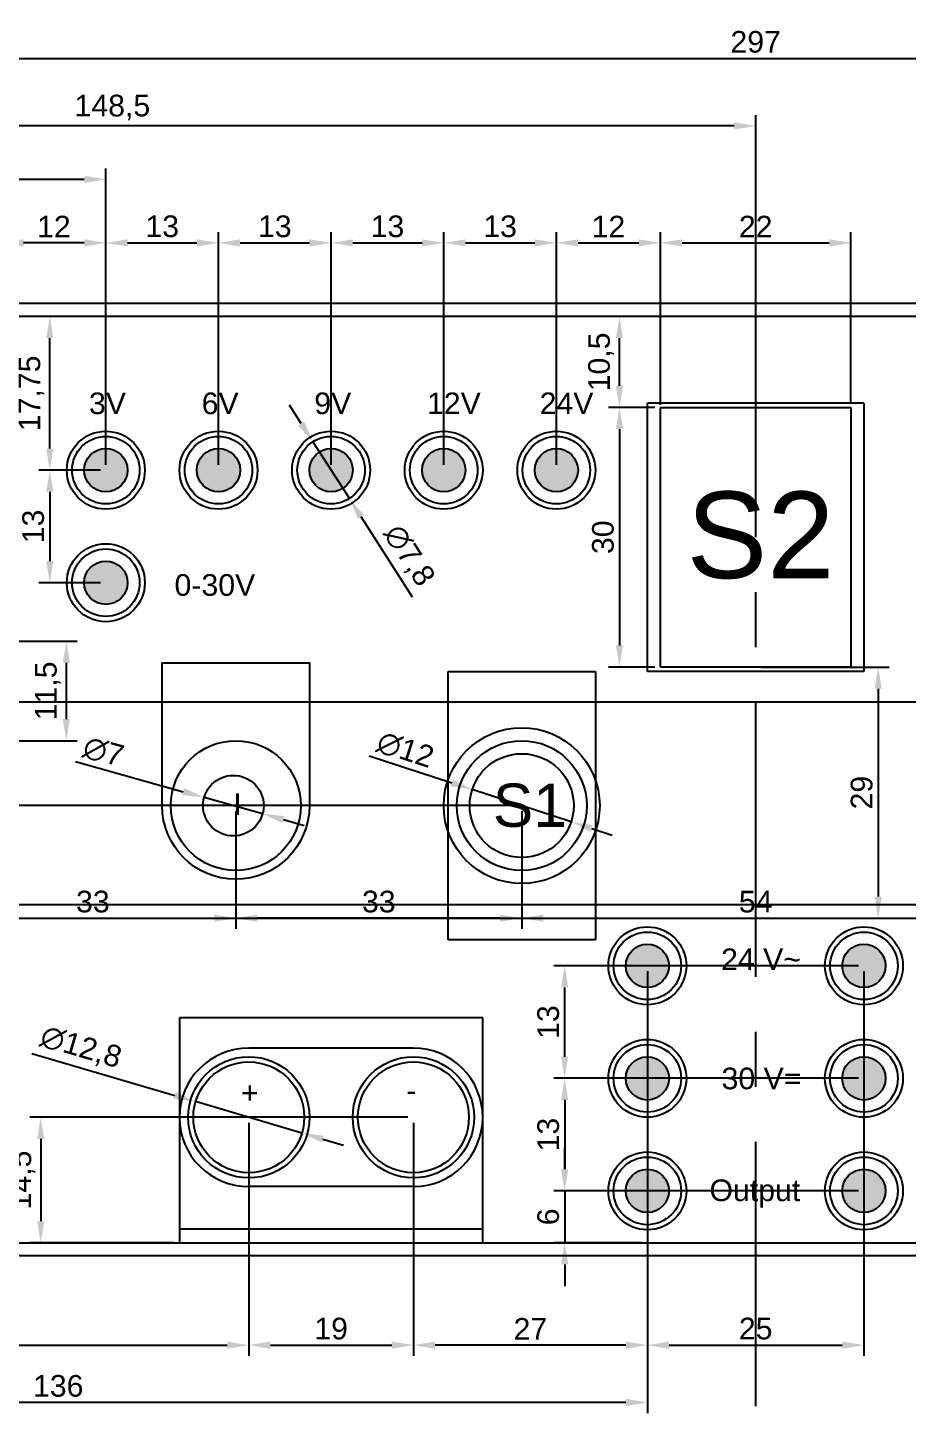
# Model space of a CAD drawing. Header units: millimetres. Extents: x 475 to 4099, y 1633 to 3451.
# Drawn here: x 3263.9 to 3365.4, y 3012.9 to 3173 of the extents above; entities that cross this region are included whole.
import ezdxf

# ---------------------------------------------------------------- set-up
doc = ezdxf.new("R2010")
doc.units = ezdxf.units.MM
doc.linetypes.add('MITTE', pattern=[50.8, 31.75, -6.35, 6.35, -6.35])
for name, color, linetype in [('Bemassung', 80, 'Continuous'), ('Hilfslinie', 30, 'Continuous'), ('Kanten', 7, 'Continuous'), ('Mittel', 10, 'MITTE'), ('Verdeckt', 172, 'Continuous')]:
    doc.layers.add(name, color=color, linetype=linetype)
doc.styles.get("Standard").update_dxf_attribs({"font": 'arial.ttf'})
doc.dimstyles.new('ISO-25', dxfattribs={"dimtxt": 2.5, "dimasz": 2.5, "dimexe": 1.25, "dimexo": 0.625, "dimtad": 1, "dimtxsty": 'Standard', "dimcen": 2.5, "dimadec": 0, "dimazin": 0, "dimtfac": 1, "dimtmove": 0, "dimatfit": 3, "dimfxl": 1, "dimarcsym": 0})

# ---------------------------------------------------------------- blocks, each defined once
blk = doc.blocks.new('*D228')
at = {"layer": 'Bemassung', "color": 0, "lineweight": -2, "transparency": 16777216}
for p, q in [((3260.87, 3128.75), (3260.87, 3149.38)), ((3270.37, 3148.13), (3263.37, 3148.13)), ((3272.87, 3122.5), (3272.87, 3149.38))]:
    blk.add_line(p, q, dxfattribs=at)
at = {"layer": 'Bemassung', "color": 0, "transparency": 16777216}
for points in [[(3263.37, 3148.54), (3263.37, 3147.71), (3260.87, 3148.13)], [(3270.37, 3148.54), (3270.37, 3147.71), (3272.87, 3148.13)]]:
    blk.add_solid(points, dxfattribs=at)
at = {"layer": 'Defpoints', "color": 0, "transparency": 16777216}
for p in [(3260.87, 3148.13), (3260.87, 3128.13), (3272.87, 3121.88)]:
    blk.add_point(p, dxfattribs=at)
at = {"layer": 'Bemassung', "color": 0, "transparency": 16777216, "insert": (3266.87, 3150.01), "char_height": 2.5, "attachment_point": 5}
blk.add_mtext('12', dxfattribs=at)
blk = doc.blocks.new('*D229')
at = {"layer": 'Bemassung', "color": 0, "lineweight": -2, "transparency": 16777216}
for p, q in [((3272.87, 3122.5), (3272.87, 3149.38)), ((3275.37, 3148.13), (3283.37, 3148.13)), ((3285.87, 3122.5), (3285.87, 3149.38))]:
    blk.add_line(p, q, dxfattribs=at)
at = {"layer": 'Bemassung', "color": 0, "transparency": 16777216}
for points in [[(3275.37, 3148.54), (3275.37, 3147.71), (3272.87, 3148.13)], [(3283.37, 3148.54), (3283.37, 3147.71), (3285.87, 3148.13)]]:
    blk.add_solid(points, dxfattribs=at)
at = {"layer": 'Defpoints', "color": 0, "transparency": 16777216}
for p in [(3285.87, 3148.13), (3272.87, 3121.88), (3285.87, 3121.88)]:
    blk.add_point(p, dxfattribs=at)
at = {"layer": 'Bemassung', "color": 0, "transparency": 16777216, "insert": (3279.37, 3150.03), "char_height": 2.5, "attachment_point": 5}
blk.add_mtext('13', dxfattribs=at)
blk = doc.blocks.new('*D230')
at = {"layer": 'Bemassung', "color": 0, "lineweight": -2, "transparency": 16777216}
for p, q in [((3285.87, 3122.5), (3285.87, 3149.38)), ((3288.37, 3148.13), (3296.37, 3148.13)), ((3298.87, 3122.5), (3298.87, 3149.38))]:
    blk.add_line(p, q, dxfattribs=at)
at = {"layer": 'Bemassung', "color": 0, "transparency": 16777216}
for points in [[(3288.37, 3148.54), (3288.37, 3147.71), (3285.87, 3148.13)], [(3296.37, 3148.54), (3296.37, 3147.71), (3298.87, 3148.13)]]:
    blk.add_solid(points, dxfattribs=at)
at = {"layer": 'Defpoints', "color": 0, "transparency": 16777216}
for p in [(3298.87, 3148.13), (3285.87, 3121.88), (3298.87, 3121.88)]:
    blk.add_point(p, dxfattribs=at)
at = {"layer": 'Bemassung', "color": 0, "transparency": 16777216, "insert": (3292.37, 3150.03), "char_height": 2.5, "attachment_point": 5}
blk.add_mtext('13', dxfattribs=at)
blk = doc.blocks.new('*D231')
at = {"layer": 'Bemassung', "color": 0, "lineweight": -2, "transparency": 16777216}
for p, q in [((3298.87, 3122.5), (3298.87, 3149.38)), ((3301.37, 3148.13), (3309.37, 3148.13)), ((3311.87, 3122.5), (3311.87, 3149.38))]:
    blk.add_line(p, q, dxfattribs=at)
at = {"layer": 'Bemassung', "color": 0, "transparency": 16777216}
for points in [[(3301.37, 3148.54), (3301.37, 3147.71), (3298.87, 3148.13)], [(3309.37, 3148.54), (3309.37, 3147.71), (3311.87, 3148.13)]]:
    blk.add_solid(points, dxfattribs=at)
at = {"layer": 'Defpoints', "color": 0, "transparency": 16777216}
for p in [(3311.87, 3148.13), (3298.87, 3121.88), (3311.87, 3121.88)]:
    blk.add_point(p, dxfattribs=at)
at = {"layer": 'Bemassung', "color": 0, "transparency": 16777216, "insert": (3305.37, 3150.03), "char_height": 2.5, "attachment_point": 5}
blk.add_mtext('13', dxfattribs=at)
blk = doc.blocks.new('*D232')
at = {"layer": 'Bemassung', "color": 0, "lineweight": -2, "transparency": 16777216}
for p, q in [((3311.87, 3122.5), (3311.87, 3149.38)), ((3314.37, 3148.13), (3322.37, 3148.13)), ((3324.87, 3122.5), (3324.87, 3149.38))]:
    blk.add_line(p, q, dxfattribs=at)
at = {"layer": 'Bemassung', "color": 0, "transparency": 16777216}
for points in [[(3314.37, 3148.54), (3314.37, 3147.71), (3311.87, 3148.13)], [(3322.37, 3148.54), (3322.37, 3147.71), (3324.87, 3148.13)]]:
    blk.add_solid(points, dxfattribs=at)
at = {"layer": 'Defpoints', "color": 0, "transparency": 16777216}
for p in [(3324.87, 3148.13), (3311.87, 3121.88), (3324.87, 3121.88)]:
    blk.add_point(p, dxfattribs=at)
at = {"layer": 'Bemassung', "color": 0, "transparency": 16777216, "insert": (3318.37, 3150.03), "char_height": 2.5, "attachment_point": 5}
blk.add_mtext('13', dxfattribs=at)
blk = doc.blocks.new('*D233')
at = {"layer": 'Bemassung', "color": 0, "lineweight": -2, "transparency": 16777216}
for p, q in [((3336.87, 3129.75), (3336.87, 3149.38)), ((3339.37, 3148.13), (3356.37, 3148.13)), ((3358.87, 3129.75), (3358.87, 3149.38))]:
    blk.add_line(p, q, dxfattribs=at)
at = {"layer": 'Bemassung', "color": 0, "transparency": 16777216}
for points in [[(3339.37, 3148.54), (3339.37, 3147.71), (3336.87, 3148.13)], [(3356.37, 3148.54), (3356.37, 3147.71), (3358.87, 3148.13)]]:
    blk.add_solid(points, dxfattribs=at)
at = {"layer": 'Defpoints', "color": 0, "transparency": 16777216}
for p in [(3358.87, 3148.13), (3336.87, 3129.13), (3358.87, 3129.13)]:
    blk.add_point(p, dxfattribs=at)
at = {"layer": 'Bemassung', "color": 0, "transparency": 16777216, "insert": (3347.87, 3150.01), "char_height": 2.5, "attachment_point": 5}
blk.add_mtext('22', dxfattribs=at)
blk = doc.blocks.new('*D234')
at = {"layer": 'Bemassung', "color": 0, "lineweight": -2, "transparency": 16777216}
for p, q in [((3336.24, 3129.13), (3330.9, 3129.13)), ((3332.15, 3126.63), (3332.15, 3101.63)), ((3336.24, 3099.13), (3330.9, 3099.13))]:
    blk.add_line(p, q, dxfattribs=at)
at = {"layer": 'Bemassung', "color": 0, "transparency": 16777216}
for points in [[(3331.73, 3126.63), (3332.56, 3126.63), (3332.15, 3129.13)], [(3331.73, 3101.63), (3332.56, 3101.63), (3332.15, 3099.13)]]:
    blk.add_solid(points, dxfattribs=at)
at = {"layer": 'Defpoints', "color": 0, "transparency": 16777216}
for p in [(3336.87, 3129.13), (3332.15, 3099.13), (3336.87, 3099.13)]:
    blk.add_point(p, dxfattribs=at)
at = {"layer": 'Bemassung', "color": 0, "transparency": 16777216, "insert": (3330.25, 3114.13), "char_height": 2.5, "attachment_point": 5, "rotation": 90}
blk.add_mtext('30', dxfattribs=at)
blk = doc.blocks.new('*D237')
at = {"layer": 'Bemassung', "color": 0, "lineweight": -2, "transparency": 16777216}
for p, q in [((3269.36, 3088.21), (3281.8, 3084.74)), ((3290.95, 3082.19), (3284.21, 3084.07)), ((3293.36, 3081.51), (3295.77, 3080.84))]:
    blk.add_line(p, q, dxfattribs=at)
at = {"layer": 'Bemassung', "color": 0, "transparency": 16777216}
for points in [[(3281.92, 3085.14), (3281.69, 3084.34), (3284.21, 3084.07)], [(3293.47, 3081.92), (3293.25, 3081.11), (3290.95, 3082.19)]]:
    blk.add_solid(points, dxfattribs=at)
at = {"layer": 'Defpoints', "color": 0, "transparency": 16777216}
for p in [(3284.21, 3084.07), (3290.95, 3082.19)]:
    blk.add_point(p, dxfattribs=at)
at = {"layer": 'Bemassung', "color": 0, "transparency": 16777216, "insert": (3272.59, 3089.35), "char_height": 2.5, "attachment_point": 5, "rotation": 344.4216}
blk.add_mtext('∅7', dxfattribs=at)
blk = doc.blocks.new('*D238')
at = {"layer": 'Bemassung', "color": 0, "lineweight": -2, "transparency": 16777216}
for p, q in [((3303.26, 3088.88), (3312.79, 3085.77)), ((3326.57, 3081.26), (3315.16, 3084.99)), ((3328.95, 3080.49), (3331.32, 3079.71))]:
    blk.add_line(p, q, dxfattribs=at)
at = {"layer": 'Bemassung', "color": 0, "transparency": 16777216}
for points in [[(3312.92, 3086.16), (3312.66, 3085.37), (3315.16, 3084.99)], [(3329.07, 3080.88), (3328.82, 3080.09), (3326.57, 3081.26)]]:
    blk.add_solid(points, dxfattribs=at)
at = {"layer": 'Defpoints', "color": 0, "transparency": 16777216}
for p in [(3315.16, 3084.99), (3326.57, 3081.26)]:
    blk.add_point(p, dxfattribs=at)
at = {"layer": 'Bemassung', "color": 0, "transparency": 16777216, "insert": (3307.44, 3089.58), "char_height": 2.5, "attachment_point": 5, "rotation": 341.9099}
blk.add_mtext('∅12', dxfattribs=at)
blk = doc.blocks.new('*D240')
at = {"layer": 'Bemassung', "color": 0, "lineweight": -2, "transparency": 16777216}
for p, q in [((3264.34, 3054.51), (3280.83, 3049.64)), ((3295.5, 3045.31), (3283.23, 3048.94)), ((3297.9, 3044.61), (3300.3, 3043.9))]:
    blk.add_line(p, q, dxfattribs=at)
at = {"layer": 'Bemassung', "color": 0, "transparency": 16777216}
for points in [[(3280.95, 3050.04), (3280.71, 3049.25), (3283.23, 3048.94)], [(3298.02, 3045.01), (3297.78, 3044.21), (3295.5, 3045.31)]]:
    blk.add_solid(points, dxfattribs=at)
at = {"layer": 'Defpoints', "color": 0, "transparency": 16777216}
for p in [(3283.23, 3048.94), (3295.5, 3045.31)]:
    blk.add_point(p, dxfattribs=at)
at = {"layer": 'Bemassung', "color": 0, "transparency": 16777216, "insert": (3269.97, 3055.11), "char_height": 2.5, "attachment_point": 5, "rotation": 343.5612}
blk.add_mtext('∅12,8', dxfattribs=at)
blk = doc.blocks.new('*D246')
at = {"layer": 'Bemassung', "color": 0, "lineweight": -2, "transparency": 16777216}
for p, q in [((3199.37, 3130.88), (3199.37, 3156.72)), ((3272.87, 3122.5), (3272.87, 3156.72)), ((3270.37, 3155.47), (3201.87, 3155.47))]:
    blk.add_line(p, q, dxfattribs=at)
at = {"layer": 'Bemassung', "color": 0, "transparency": 16777216}
for points in [[(3201.87, 3155.89), (3201.87, 3155.05), (3199.37, 3155.47)], [(3270.37, 3155.89), (3270.37, 3155.05), (3272.87, 3155.47)]]:
    blk.add_solid(points, dxfattribs=at)
at = {"layer": 'Defpoints', "color": 0, "transparency": 16777216}
for p in [(3199.37, 3155.47), (3199.37, 3130.25), (3272.87, 3121.88)]:
    blk.add_point(p, dxfattribs=at)
at = {"layer": 'Bemassung', "color": 0, "transparency": 16777216, "insert": (3236.12, 3157.6), "char_height": 2.5, "attachment_point": 5}
blk.add_mtext('73,5', dxfattribs=at)
blk = doc.blocks.new('*D247')
at = {"layer": 'Bemassung', "color": 0, "lineweight": -2, "transparency": 16777216}
for p, q in [((3199.37, 3130.88), (3199.37, 3162.89)), ((3347.87, 3141.75), (3347.87, 3162.89)), ((3345.37, 3161.64), (3201.87, 3161.64))]:
    blk.add_line(p, q, dxfattribs=at)
at = {"layer": 'Bemassung', "color": 0, "transparency": 16777216}
for points in [[(3201.87, 3162.05), (3201.87, 3161.22), (3199.37, 3161.64)], [(3345.37, 3162.05), (3345.37, 3161.22), (3347.87, 3161.64)]]:
    blk.add_solid(points, dxfattribs=at)
at = {"layer": 'Defpoints', "color": 0, "transparency": 16777216}
for p in [(3199.37, 3161.64), (3347.87, 3141.13), (3199.37, 3130.25)]:
    blk.add_point(p, dxfattribs=at)
at = {"layer": 'Bemassung', "color": 0, "transparency": 16777216, "insert": (3273.62, 3163.76), "char_height": 2.5, "attachment_point": 5}
blk.add_mtext('148,5', dxfattribs=at)
blk = doc.blocks.new('*D248')
at = {"layer": 'Bemassung', "color": 0, "lineweight": -2, "transparency": 16777216}
for p, q in [((3324.87, 3122.5), (3324.87, 3149.38)), ((3327.37, 3148.13), (3334.37, 3148.13)), ((3336.87, 3129.43), (3336.87, 3149.38))]:
    blk.add_line(p, q, dxfattribs=at)
at = {"layer": 'Bemassung', "color": 0, "transparency": 16777216}
for points in [[(3327.37, 3148.54), (3327.37, 3147.71), (3324.87, 3148.13)], [(3334.37, 3148.54), (3334.37, 3147.71), (3336.87, 3148.13)]]:
    blk.add_solid(points, dxfattribs=at)
at = {"layer": 'Defpoints', "color": 0, "transparency": 16777216}
for p in [(3336.87, 3148.13), (3336.87, 3128.8), (3324.87, 3121.88)]:
    blk.add_point(p, dxfattribs=at)
at = {"layer": 'Bemassung', "color": 0, "transparency": 16777216, "insert": (3330.87, 3150.01), "char_height": 2.5, "attachment_point": 5}
blk.add_mtext('12', dxfattribs=at)
blk = doc.blocks.new('*D249')
at = {"layer": 'Bemassung', "color": 0, "lineweight": -2, "transparency": 16777216}
for p, q in [((3336.24, 3139.63), (3330.9, 3139.63)), ((3332.15, 3131.63), (3332.15, 3137.13)), ((3336.24, 3129.13), (3330.9, 3129.13))]:
    blk.add_line(p, q, dxfattribs=at)
at = {"layer": 'Bemassung', "color": 0, "transparency": 16777216}
for points in [[(3331.73, 3137.13), (3332.56, 3137.13), (3332.15, 3139.63)], [(3331.73, 3131.63), (3332.56, 3131.63), (3332.15, 3129.13)]]:
    blk.add_solid(points, dxfattribs=at)
at = {"layer": 'Defpoints', "color": 0, "transparency": 16777216}
for p in [(3332.15, 3139.63), (3336.87, 3139.63), (3336.87, 3129.13)]:
    blk.add_point(p, dxfattribs=at)
at = {"layer": 'Bemassung', "color": 0, "transparency": 16777216, "insert": (3330.02, 3134.38), "char_height": 2.5, "attachment_point": 5, "rotation": 90}
blk.add_mtext('10,5', dxfattribs=at)
blk = doc.blocks.new('*D250')
at = {"layer": 'Bemassung', "color": 0, "lineweight": -2, "transparency": 16777216}
for p, q in [((3208.74, 3139.63), (3182.28, 3139.63)), ((3183.53, 3085.63), (3183.53, 3137.13)), ((3320.24, 3083.13), (3182.28, 3083.13))]:
    blk.add_line(p, q, dxfattribs=at)
at = {"layer": 'Bemassung', "color": 0, "transparency": 16777216}
for points in [[(3183.11, 3137.13), (3183.94, 3137.13), (3183.53, 3139.63)], [(3183.11, 3085.63), (3183.94, 3085.63), (3183.53, 3083.13)]]:
    blk.add_solid(points, dxfattribs=at)
at = {"layer": 'Defpoints', "color": 0, "transparency": 16777216}
for p in [(3183.53, 3139.63), (3209.37, 3139.63), (3320.87, 3083.13)]:
    blk.add_point(p, dxfattribs=at)
at = {"layer": 'Bemassung', "color": 0, "transparency": 16777216, "insert": (3181.4, 3111.38), "char_height": 2.5, "attachment_point": 5, "rotation": 90}
blk.add_mtext('56,5', dxfattribs=at)
blk = doc.blocks.new('*D252')
at = {"layer": 'Bemassung', "color": 0, "lineweight": -2, "transparency": 16777216}
for p, q in [((3320.24, 3083.13), (3182.28, 3083.13)), ((3183.53, 3056.63), (3183.53, 3080.63)), ((3237.74, 3054.13), (3182.28, 3054.13))]:
    blk.add_line(p, q, dxfattribs=at)
at = {"layer": 'Bemassung', "color": 0, "transparency": 16777216}
for points in [[(3183.11, 3080.63), (3183.94, 3080.63), (3183.53, 3083.13)], [(3183.11, 3056.63), (3183.94, 3056.63), (3183.53, 3054.13)]]:
    blk.add_solid(points, dxfattribs=at)
at = {"layer": 'Defpoints', "color": 0, "transparency": 16777216}
for p in [(3183.53, 3083.13), (3320.87, 3083.13), (3238.37, 3054.13)]:
    blk.add_point(p, dxfattribs=at)
at = {"layer": 'Bemassung', "color": 0, "transparency": 16777216, "insert": (3181.62, 3068.63), "char_height": 2.5, "attachment_point": 5, "rotation": 90}
blk.add_mtext('29', dxfattribs=at)
blk = doc.blocks.new('*D253')
at = {"layer": 'Bemassung', "color": 0, "lineweight": -2, "transparency": 16777216}
for p, q in [((3289.37, 3046.5), (3289.37, 3019.56)), ((3199.37, 3042), (3199.37, 3019.56)), ((3201.87, 3020.81), (3286.87, 3020.81))]:
    blk.add_line(p, q, dxfattribs=at)
at = {"layer": 'Bemassung', "color": 0, "transparency": 16777216}
for points in [[(3201.87, 3021.23), (3201.87, 3020.39), (3199.37, 3020.81)], [(3286.87, 3021.23), (3286.87, 3020.39), (3289.37, 3020.81)]]:
    blk.add_solid(points, dxfattribs=at)
at = {"layer": 'Defpoints', "color": 0, "transparency": 16777216}
for p in [(3289.37, 3047.13), (3199.37, 3042.63), (3289.37, 3020.81)]:
    blk.add_point(p, dxfattribs=at)
at = {"layer": 'Bemassung', "color": 0, "transparency": 16777216, "insert": (3244.37, 3022.71), "char_height": 2.5, "attachment_point": 5}
blk.add_mtext('90', dxfattribs=at)
blk = doc.blocks.new('*D254')
at = {"layer": 'Bemassung', "color": 0, "lineweight": -2, "transparency": 16777216}
for p, q in [((3289.37, 3046.5), (3289.37, 3019.56)), ((3308.37, 3046.5), (3308.37, 3019.56)), ((3291.87, 3020.81), (3305.87, 3020.81))]:
    blk.add_line(p, q, dxfattribs=at)
at = {"layer": 'Bemassung', "color": 0, "transparency": 16777216}
for points in [[(3291.87, 3021.23), (3291.87, 3020.39), (3289.37, 3020.81)], [(3305.87, 3021.23), (3305.87, 3020.39), (3308.37, 3020.81)]]:
    blk.add_solid(points, dxfattribs=at)
at = {"layer": 'Defpoints', "color": 0, "transparency": 16777216}
for p in [(3289.37, 3047.13), (3308.37, 3047.13), (3308.37, 3020.81)]:
    blk.add_point(p, dxfattribs=at)
at = {"layer": 'Bemassung', "color": 0, "transparency": 16777216, "insert": (3298.87, 3022.71), "char_height": 2.5, "attachment_point": 5}
blk.add_mtext('19', dxfattribs=at)
blk = doc.blocks.new('*D255')
at = {"layer": 'Bemassung', "color": 0, "lineweight": -2, "transparency": 16777216}
for p, q in [((3307.74, 3047.13), (3264.1, 3047.13)), ((3265.35, 3044.63), (3265.35, 3035.13)), ((3280.74, 3032.63), (3264.1, 3032.63))]:
    blk.add_line(p, q, dxfattribs=at)
at = {"layer": 'Bemassung', "color": 0, "transparency": 16777216}
for points in [[(3264.94, 3044.63), (3265.77, 3044.63), (3265.35, 3047.13)], [(3264.94, 3035.13), (3265.77, 3035.13), (3265.35, 3032.63)]]:
    blk.add_solid(points, dxfattribs=at)
at = {"layer": 'Defpoints', "color": 0, "transparency": 16777216}
for p in [(3308.37, 3047.13), (3265.35, 3032.63), (3281.37, 3032.63)]:
    blk.add_point(p, dxfattribs=at)
at = {"layer": 'Bemassung', "color": 0, "transparency": 16777216, "insert": (3263.23, 3039.88), "char_height": 2.5, "attachment_point": 5, "rotation": 90}
blk.add_mtext('14,5', dxfattribs=at)
blk = doc.blocks.new('*D256')
at = {"layer": 'Bemassung', "color": 0, "lineweight": -2, "transparency": 16777216}
for p, q in [((3272.24, 3121.88), (3265.15, 3121.88)), ((3266.4, 3119.38), (3266.4, 3111.38)), ((3272.24, 3108.88), (3265.15, 3108.88))]:
    blk.add_line(p, q, dxfattribs=at)
at = {"layer": 'Bemassung', "color": 0, "transparency": 16777216}
for points in [[(3265.98, 3119.38), (3266.81, 3119.38), (3266.4, 3121.88)], [(3265.98, 3111.38), (3266.81, 3111.38), (3266.4, 3108.88)]]:
    blk.add_solid(points, dxfattribs=at)
at = {"layer": 'Defpoints', "color": 0, "transparency": 16777216}
for p in [(3272.87, 3121.88), (3266.4, 3108.88), (3272.87, 3108.88)]:
    blk.add_point(p, dxfattribs=at)
at = {"layer": 'Bemassung', "color": 0, "transparency": 16777216, "insert": (3264.49, 3115.38), "char_height": 2.5, "attachment_point": 5, "rotation": 90}
blk.add_mtext('13', dxfattribs=at)
blk = doc.blocks.new('*D257')
at = {"layer": 'Bemassung', "color": 0, "lineweight": -2, "transparency": 16777216}
for p, q in [((3272.24, 3139.63), (3265.15, 3139.63)), ((3266.4, 3124.38), (3266.4, 3137.13)), ((3272.24, 3121.88), (3265.15, 3121.88))]:
    blk.add_line(p, q, dxfattribs=at)
at = {"layer": 'Bemassung', "color": 0, "transparency": 16777216}
for points in [[(3265.98, 3137.13), (3266.81, 3137.13), (3266.4, 3139.63)], [(3265.98, 3124.38), (3266.81, 3124.38), (3266.4, 3121.88)]]:
    blk.add_solid(points, dxfattribs=at)
at = {"layer": 'Defpoints', "color": 0, "transparency": 16777216}
for p in [(3266.4, 3139.63), (3272.87, 3139.63), (3272.87, 3121.88)]:
    blk.add_point(p, dxfattribs=at)
at = {"layer": 'Bemassung', "color": 0, "transparency": 16777216, "insert": (3264.27, 3130.75), "char_height": 2.5, "attachment_point": 5, "rotation": 90}
blk.add_mtext('17,75', dxfattribs=at)
blk = doc.blocks.new('*D258')
at = {"layer": 'Bemassung', "color": 0, "lineweight": -2, "transparency": 16777216}
for p, q in [((3325.83, 3041.13), (3325.83, 3043.63)), ((3334.74, 3038.63), (3324.58, 3038.63)), ((3325.83, 3038.63), (3325.83, 3032.63)), ((3334.74, 3032.63), (3324.58, 3032.63)), ((3325.83, 3030.13), (3325.83, 3027.63))]:
    blk.add_line(p, q, dxfattribs=at)
at = {"layer": 'Bemassung', "color": 0, "transparency": 16777216}
for points in [[(3325.41, 3041.13), (3326.24, 3041.13), (3325.83, 3038.63)], [(3325.41, 3030.13), (3326.24, 3030.13), (3325.83, 3032.63)]]:
    blk.add_solid(points, dxfattribs=at)
at = {"layer": 'Defpoints', "color": 0, "transparency": 16777216}
for p in [(3335.37, 3038.63), (3325.83, 3032.63), (3335.37, 3032.63)]:
    blk.add_point(p, dxfattribs=at)
at = {"layer": 'Bemassung', "color": 0, "transparency": 16777216, "insert": (3323.93, 3035.63), "char_height": 2.5, "attachment_point": 5, "rotation": 90}
blk.add_mtext('6', dxfattribs=at)
blk = doc.blocks.new('*D259')
at = {"layer": 'Bemassung', "color": 0, "lineweight": -2, "transparency": 16777216}
for p, q in [((3359.74, 3051.63), (3324.58, 3051.63)), ((3325.83, 3049.13), (3325.83, 3041.13)), ((3359.74, 3038.63), (3324.58, 3038.63))]:
    blk.add_line(p, q, dxfattribs=at)
at = {"layer": 'Bemassung', "color": 0, "transparency": 16777216}
for points in [[(3325.41, 3049.13), (3326.24, 3049.13), (3325.83, 3051.63)], [(3325.41, 3041.13), (3326.24, 3041.13), (3325.83, 3038.63)]]:
    blk.add_solid(points, dxfattribs=at)
at = {"layer": 'Defpoints', "color": 0, "transparency": 16777216}
for p in [(3360.37, 3051.63), (3325.83, 3038.63), (3360.37, 3038.63)]:
    blk.add_point(p, dxfattribs=at)
at = {"layer": 'Bemassung', "color": 0, "transparency": 16777216, "insert": (3323.93, 3045.13), "char_height": 2.5, "attachment_point": 5, "rotation": 90}
blk.add_mtext('13', dxfattribs=at)
blk = doc.blocks.new('*D260')
at = {"layer": 'Bemassung', "color": 0, "lineweight": -2, "transparency": 16777216}
for p, q in [((3359.74, 3064.63), (3324.58, 3064.63)), ((3325.83, 3054.13), (3325.83, 3062.13)), ((3359.74, 3051.63), (3324.58, 3051.63))]:
    blk.add_line(p, q, dxfattribs=at)
at = {"layer": 'Bemassung', "color": 0, "transparency": 16777216}
for points in [[(3325.41, 3062.13), (3326.24, 3062.13), (3325.83, 3064.63)], [(3325.41, 3054.13), (3326.24, 3054.13), (3325.83, 3051.63)]]:
    blk.add_solid(points, dxfattribs=at)
at = {"layer": 'Defpoints', "color": 0, "transparency": 16777216}
for p in [(3325.83, 3064.63), (3360.37, 3064.63), (3360.37, 3051.63)]:
    blk.add_point(p, dxfattribs=at)
at = {"layer": 'Bemassung', "color": 0, "transparency": 16777216, "insert": (3323.93, 3058.13), "char_height": 2.5, "attachment_point": 5, "rotation": 90}
blk.add_mtext('13', dxfattribs=at)
blk = doc.blocks.new('*D261')
at = {"layer": 'Bemassung', "color": 0, "lineweight": -2, "transparency": 16777216}
for p, q in [((3308.37, 3046.5), (3308.37, 3019.56)), ((3335.37, 3038), (3335.37, 3019.56)), ((3332.87, 3020.81), (3310.87, 3020.81))]:
    blk.add_line(p, q, dxfattribs=at)
at = {"layer": 'Bemassung', "color": 0, "transparency": 16777216}
for points in [[(3310.87, 3021.23), (3310.87, 3020.39), (3308.37, 3020.81)], [(3332.87, 3021.23), (3332.87, 3020.39), (3335.37, 3020.81)]]:
    blk.add_solid(points, dxfattribs=at)
at = {"layer": 'Defpoints', "color": 0, "transparency": 16777216}
for p in [(3308.37, 3047.13), (3335.37, 3038.63), (3308.37, 3020.81)]:
    blk.add_point(p, dxfattribs=at)
at = {"layer": 'Bemassung', "color": 0, "transparency": 16777216, "insert": (3321.87, 3022.69), "char_height": 2.5, "attachment_point": 5}
blk.add_mtext('27', dxfattribs=at)
blk = doc.blocks.new('*D262')
at = {"layer": 'Bemassung', "color": 0, "lineweight": -2, "transparency": 16777216}
for p, q in [((3335.37, 3064), (3335.37, 3019.56)), ((3360.37, 3064), (3360.37, 3019.56)), ((3337.87, 3020.81), (3357.87, 3020.81))]:
    blk.add_line(p, q, dxfattribs=at)
at = {"layer": 'Bemassung', "color": 0, "transparency": 16777216}
for points in [[(3337.87, 3021.23), (3337.87, 3020.39), (3335.37, 3020.81)], [(3357.87, 3021.23), (3357.87, 3020.39), (3360.37, 3020.81)]]:
    blk.add_solid(points, dxfattribs=at)
at = {"layer": 'Defpoints', "color": 0, "transparency": 16777216}
for p in [(3335.37, 3064.63), (3360.37, 3064.63), (3360.37, 3020.81)]:
    blk.add_point(p, dxfattribs=at)
at = {"layer": 'Bemassung', "color": 0, "transparency": 16777216, "insert": (3347.87, 3022.71), "char_height": 2.5, "attachment_point": 5}
blk.add_mtext('25', dxfattribs=at)
blk = doc.blocks.new('*D264')
at = {"layer": 'Bemassung', "color": 0, "lineweight": -2, "transparency": 16777216}
for p, q in [((3199.37, 3131.5), (3199.37, 3170.69)), ((3496.37, 3130.25), (3496.37, 3170.69)), ((3201.87, 3169.44), (3493.87, 3169.44))]:
    blk.add_line(p, q, dxfattribs=at)
at = {"layer": 'Bemassung', "color": 0, "transparency": 16777216}
for points in [[(3201.87, 3169.86), (3201.87, 3169.03), (3199.37, 3169.44)], [(3493.87, 3169.86), (3493.87, 3169.03), (3496.37, 3169.44)]]:
    blk.add_solid(points, dxfattribs=at)
at = {"layer": 'Defpoints', "color": 0, "transparency": 16777216}
for p in [(3496.37, 3169.44), (3199.37, 3130.88), (3496.37, 3129.63)]:
    blk.add_point(p, dxfattribs=at)
at = {"layer": 'Bemassung', "color": 0, "transparency": 16777216, "insert": (3347.87, 3171.34), "char_height": 2.5, "attachment_point": 5}
blk.add_mtext('297', dxfattribs=at)
blk = doc.blocks.new('*D271')
at = {"layer": 'Bemassung', "color": 0, "lineweight": -2, "transparency": 16777216}
for p, q in [((3254.87, 3082.5), (3254.87, 3068.88)), ((3287.87, 3082.5), (3287.87, 3068.88)), ((3257.37, 3070.13), (3285.37, 3070.13))]:
    blk.add_line(p, q, dxfattribs=at)
at = {"layer": 'Bemassung', "color": 0, "transparency": 16777216}
for points in [[(3257.37, 3070.54), (3257.37, 3069.71), (3254.87, 3070.13)], [(3285.37, 3070.54), (3285.37, 3069.71), (3287.87, 3070.13)]]:
    blk.add_solid(points, dxfattribs=at)
at = {"layer": 'Defpoints', "color": 0, "transparency": 16777216}
for p in [(3254.87, 3083.13), (3287.87, 3083.13), (3287.87, 3070.13)]:
    blk.add_point(p, dxfattribs=at)
at = {"layer": 'Bemassung', "color": 0, "transparency": 16777216, "insert": (3271.37, 3072.03), "char_height": 2.5, "attachment_point": 5}
blk.add_mtext('33', dxfattribs=at)
blk = doc.blocks.new('*D272')
at = {"layer": 'Bemassung', "color": 0, "lineweight": -2, "transparency": 16777216}
for p, q in [((3287.87, 3082.5), (3287.87, 3068.88)), ((3320.87, 3082.5), (3320.87, 3068.88)), ((3318.37, 3070.13), (3290.37, 3070.13))]:
    blk.add_line(p, q, dxfattribs=at)
at = {"layer": 'Bemassung', "color": 0, "transparency": 16777216}
for points in [[(3290.37, 3070.54), (3290.37, 3069.71), (3287.87, 3070.13)], [(3318.37, 3070.54), (3318.37, 3069.71), (3320.87, 3070.13)]]:
    blk.add_solid(points, dxfattribs=at)
at = {"layer": 'Defpoints', "color": 0, "transparency": 16777216}
for p in [(3287.87, 3083.13), (3320.87, 3083.13), (3287.87, 3070.13)]:
    blk.add_point(p, dxfattribs=at)
at = {"layer": 'Bemassung', "color": 0, "transparency": 16777216, "insert": (3304.37, 3072.03), "char_height": 2.5, "attachment_point": 5}
blk.add_mtext('33', dxfattribs=at)
blk = doc.blocks.new('*D273')
at = {"layer": 'Bemassung', "color": 0, "lineweight": -2, "transparency": 16777216}
for p, q in [((3320.87, 3082.5), (3320.87, 3068.88)), ((3374.87, 3082.5), (3374.87, 3068.88)), ((3323.37, 3070.13), (3372.37, 3070.13))]:
    blk.add_line(p, q, dxfattribs=at)
at = {"layer": 'Bemassung', "color": 0, "transparency": 16777216}
for points in [[(3323.37, 3070.54), (3323.37, 3069.71), (3320.87, 3070.13)], [(3372.37, 3070.54), (3372.37, 3069.71), (3374.87, 3070.13)]]:
    blk.add_solid(points, dxfattribs=at)
at = {"layer": 'Defpoints', "color": 0, "transparency": 16777216}
for p in [(3320.87, 3083.13), (3374.87, 3083.13), (3374.87, 3070.13)]:
    blk.add_point(p, dxfattribs=at)
at = {"layer": 'Bemassung', "color": 0, "transparency": 16777216, "insert": (3347.87, 3072.02), "char_height": 2.5, "attachment_point": 5}
blk.add_mtext('54', dxfattribs=at)
blk = doc.blocks.new('*D274')
at = {"layer": 'Bemassung', "color": 0, "lineweight": -2, "transparency": 16777216}
for p, q in [((3295.41, 3127.26), (3294.06, 3129.37)), ((3296.76, 3125.16), (3300.97, 3118.59)), ((3308.27, 3107.2), (3302.32, 3116.49))]:
    blk.add_line(p, q, dxfattribs=at)
at = {"layer": 'Bemassung', "color": 0, "transparency": 16777216}
for points in [[(3295.76, 3127.49), (3295.06, 3127.04), (3296.76, 3125.16)], [(3302.67, 3116.71), (3301.97, 3116.26), (3300.97, 3118.59)]]:
    blk.add_solid(points, dxfattribs=at)
at = {"layer": 'Defpoints', "color": 0, "transparency": 16777216}
for p in [(3296.76, 3125.16), (3300.97, 3118.59)]:
    blk.add_point(p, dxfattribs=at)
at = {"layer": 'Bemassung', "color": 0, "transparency": 16777216, "insert": (3307.79, 3111.96), "char_height": 2.5, "attachment_point": 5, "rotation": 302.6491}
blk.add_mtext('∅7,8', dxfattribs=at)
blk = doc.blocks.new('*D275')
at = {"layer": 'Bemassung', "color": 0, "lineweight": -2, "transparency": 16777216}
for p, q in [((3199.37, 3020.19), (3199.37, 3012.94)), ((3335.37, 3020.19), (3335.37, 3012.94)), ((3332.87, 3014.19), (3201.87, 3014.19))]:
    blk.add_line(p, q, dxfattribs=at)
at = {"layer": 'Bemassung', "color": 0, "transparency": 16777216}
for points in [[(3201.87, 3014.61), (3201.87, 3013.77), (3199.37, 3014.19)], [(3332.87, 3014.61), (3332.87, 3013.77), (3335.37, 3014.19)]]:
    blk.add_solid(points, dxfattribs=at)
at = {"layer": 'Defpoints', "color": 0, "transparency": 16777216}
for p in [(3199.37, 3020.81), (3335.37, 3020.81), (3199.37, 3014.19)]:
    blk.add_point(p, dxfattribs=at)
at = {"layer": 'Bemassung', "color": 0, "transparency": 16777216, "insert": (3267.37, 3016.09), "char_height": 2.5, "attachment_point": 5}
blk.add_mtext('136', dxfattribs=at)
blk = doc.blocks.new('*D276')
at = {"layer": 'Bemassung', "color": 0, "lineweight": -2, "transparency": 16777216}
for p, q in [((3348.49, 3099.13), (3363.26, 3099.13)), ((3362.01, 3096.63), (3362.01, 3072.63)), ((3348.49, 3070.13), (3363.26, 3070.13))]:
    blk.add_line(p, q, dxfattribs=at)
at = {"layer": 'Bemassung', "color": 0, "transparency": 16777216}
for points in [[(3361.6, 3096.63), (3362.43, 3096.63), (3362.01, 3099.13)], [(3361.6, 3072.63), (3362.43, 3072.63), (3362.01, 3070.13)]]:
    blk.add_solid(points, dxfattribs=at)
at = {"layer": 'Defpoints', "color": 0, "transparency": 16777216}
for p in [(3347.87, 3099.13), (3347.87, 3070.13), (3362.01, 3070.13)]:
    blk.add_point(p, dxfattribs=at)
at = {"layer": 'Bemassung', "color": 0, "transparency": 16777216, "insert": (3360.11, 3084.63), "char_height": 2.5, "attachment_point": 5, "rotation": 90}
blk.add_mtext('29', dxfattribs=at)
blk = doc.blocks.new('*D277')
at = {"layer": 'Bemassung', "color": 0, "lineweight": -2, "transparency": 16777216}
for p, q in [((3261.49, 3102.13), (3269.55, 3102.13)), ((3268.3, 3099.63), (3268.3, 3093.13)), ((3255.49, 3090.63), (3269.55, 3090.63))]:
    blk.add_line(p, q, dxfattribs=at)
at = {"layer": 'Bemassung', "color": 0, "transparency": 16777216}
for points in [[(3267.89, 3099.63), (3268.72, 3099.63), (3268.3, 3102.13)], [(3267.89, 3093.13), (3268.72, 3093.13), (3268.3, 3090.63)]]:
    blk.add_solid(points, dxfattribs=at)
at = {"layer": 'Defpoints', "color": 0, "transparency": 16777216}
for p in [(3260.87, 3102.13), (3254.87, 3090.63), (3268.3, 3090.63)]:
    blk.add_point(p, dxfattribs=at)
at = {"layer": 'Bemassung', "color": 0, "transparency": 16777216, "insert": (3266.17, 3096.38), "char_height": 2.5, "attachment_point": 5, "rotation": 90}
blk.add_mtext('11,5', dxfattribs=at)

msp = doc.modelspace()

# ---------------------------------------------------------------- hatches: boundary and pattern name
at = {"layer": 'Kanten'}
h = msp.add_hatch(color=2, dxfattribs=at)
h.dxf.hatch_style = 1
h.paths.add_polyline_path([(3322.366, 3121.876, 1), (3327.366, 3121.876, 1)])
h.paths.add_polyline_path([(3314.366, 3121.876, 1), (3309.366, 3121.876, 1)])
h.paths.add_polyline_path([(3301.366, 3121.876, 1), (3296.366, 3121.876, 1)])
h.paths.add_polyline_path([(3288.366, 3121.876, 1), (3283.366, 3121.876, 1)])
h.paths.add_polyline_path([(3270.366, 3121.876, 1), (3275.366, 3121.876, 1)])
h = msp.add_hatch(color=3, dxfattribs=at)
h.dxf.hatch_style = 1
h.paths.add_polyline_path([(3275.366, 3108.876, 1), (3270.366, 3108.876, 1)])
h = msp.add_hatch(color=1, dxfattribs=at)
h.dxf.hatch_style = 1
h.paths.add_polyline_path([(3337.866, 3064.626, 1), (3332.866, 3064.626, 1)])
h.paths.add_polyline_path([(3362.866, 3064.626, 1), (3357.866, 3064.626, 1)])
h = msp.add_hatch(color=2, dxfattribs=at)
h.dxf.hatch_style = 1
h.paths.add_polyline_path([(3332.866, 3051.626, 1), (3337.866, 3051.626, 1)])
h.paths.add_polyline_path([(3362.866, 3051.626, 1), (3357.866, 3051.626, 1)])
h = msp.add_hatch(color=3, dxfattribs=at)
h.dxf.hatch_style = 1
h.paths.add_polyline_path([(3337.866, 3038.626, 1), (3332.866, 3038.626, 1)])
h.paths.add_polyline_path([(3362.866, 3038.626, 1), (3357.866, 3038.626, 1)])

# ---------------------------------------------------------------- linework, layer by layer
for p, q in [((3486.366, 3139.626), (3209.366, 3139.626)), ((3209.366, 3032.626), (3486.366, 3032.626))]:
    msp.add_line(p, q)
msp.add_circle((3287.866, 3083.126), 7.5)
at = {"layer": 'Hilfslinie'}
for p, q in [((3336.866, 3129.126), (3358.866, 3129.126)), ((3336.866, 3099.126), (3336.866, 3129.126)), ((3358.866, 3129.126), (3358.866, 3099.126)), ((3358.866, 3099.126), (3336.866, 3099.126))]:
    msp.add_line(p, q, dxfattribs=at)
for centre, radius in [((3272.866, 3121.876), 3.9), ((3285.866, 3121.876), 3.9), ((3298.866, 3121.876), 3.9), ((3311.866, 3121.876), 3.9), ((3324.866, 3121.876), 3.9), ((3272.866, 3108.876), 3.9), ((3320.866, 3083.126), 6), ((3287.583, 3083.126), 3.5), ((3335.366, 3064.626), 3.9), ((3360.366, 3064.626), 3.9), ((3335.366, 3051.626), 3.9), ((3360.366, 3051.626), 3.9), ((3289.366, 3047.126), 6.4), ((3308.366, 3047.126), 6.4), ((3335.366, 3038.626), 3.9), ((3360.366, 3038.626), 3.9)]:
    msp.add_circle(centre, radius, dxfattribs=at)
at = {"layer": 'Kanten'}
for p, q in [((3486.366, 3141.126), (3209.366, 3141.126)), ((3360.366, 3129.626), (3335.366, 3129.626)), ((3335.366, 3098.626), (3335.366, 3129.626)), ((3360.366, 3129.626), (3360.366, 3098.626)), ((3360.366, 3098.626), (3335.366, 3098.626)), ((3308.366, 3055.126), (3289.366, 3055.126)), ((3281.366, 3047.126), (3281.366, 3047.126)), ((3308.366, 3039.126), (3289.366, 3039.126)), ((3486.366, 3031.126), (3209.366, 3031.126))]:
    msp.add_line(p, q, dxfattribs=at)
for centre, radius in [((3272.866, 3121.876), 4.5), ((3285.866, 3121.876), 4.5), ((3298.866, 3121.876), 4.5), ((3311.866, 3121.876), 4.5), ((3324.866, 3121.876), 4.5), ((3272.866, 3121.876), 2.5), ((3285.866, 3121.876), 2.5), ((3298.866, 3121.876), 2.5), ((3311.866, 3121.876), 2.5), ((3324.866, 3121.876), 2.5), ((3272.866, 3108.876), 4.5), ((3272.866, 3108.876), 2.5), ((3320.866, 3083.126), 7.5), ((3335.366, 3064.626), 4.5), ((3360.366, 3064.626), 4.5), ((3335.366, 3064.626), 2.5), ((3360.366, 3064.626), 2.5), ((3335.366, 3051.626), 4.5), ((3360.366, 3051.626), 4.5), ((3289.366, 3047.126), 7), ((3308.366, 3047.126), 7), ((3335.366, 3051.626), 2.5), ((3360.366, 3051.626), 2.5), ((3335.366, 3038.626), 4.5), ((3360.366, 3038.626), 4.5), ((3335.366, 3038.626), 2.5), ((3360.366, 3038.626), 2.5)]:
    msp.add_circle(centre, radius, dxfattribs=at)
for centre, start, end in [((3289.366, 3047.126), 90, 180), ((3308.366, 3047.126), 0, 90), ((3289.366, 3047.126), 180, 270), ((3308.366, 3047.126), 270, 0)]:
    msp.add_arc(centre, 8, start, end, dxfattribs=at)
at = {"layer": 'Mittel'}
msp.add_line((3347.866, 3145.893), (3347.866, 3013.771), dxfattribs=at)
at = {"layer": 'Verdeckt'}
for p, q in [((3312.366, 3067.626), (3312.366, 3098.626)), ((3312.366, 3098.626), (3329.366, 3098.626)), ((3329.366, 3098.626), (3329.366, 3067.626)), ((3199.366, 3095.126), (3496.366, 3095.126)), ((3199.366, 3071.726), (3496.366, 3071.726)), ((3199.366, 3070.126), (3496.366, 3070.126)), ((3329.366, 3067.626), (3312.366, 3067.626)), ((3316.366, 3058.626), (3281.366, 3058.626)), ((3281.366, 3058.626), (3281.366, 3032.626)), ((3316.366, 3032.626), (3316.366, 3058.626)), ((3316.366, 3034.226), (3281.366, 3034.226)), ((3281.366, 3032.626), (3316.366, 3032.626))]:
    msp.add_line(p, q, dxfattribs=at)
msp.add_lwpolyline([(3279.366, 3083.126), (3279.366, 3099.626), (3296.366, 3099.626), (3296.366, 3083.126, -1)], format="xyb", close=True, dxfattribs=at)
msp.add_circle((3320.866, 3083.126), 9, dxfattribs=at)

# ---------------------------------------------------------------- texts
at = {"insert": (3339.883, 3119.399), "char_height": 10, "attachment_point": 1}
msp.add_mtext_dynamic_manual_height_columns('S2', width=13.16423, gutter_width=12.5, heights=[9.423], dxfattribs=at)
at = {"layer": 'Kanten'}
msp.add_text('3V         6V         9V         12V       24V', height=2.5, dxfattribs=at).set_placement((3270.922, 3128.348))
at = {"layer": 'Kanten', "attachment_point": 1}
for s, width, heights, insert, char_height in [('0-30V', 40.8672, [0], (3280.794, 3109.864), 2.5), ('S1', 5, [0], (3317.54, 3085.679), 5), ('I', 5.3464, [0], (3287.583, 3084.544), 2.5), ('24 V~', 12.32226, [0], (3343.878, 3066.631), 2.5), ('30 V=', 11.78651, [0], (3343.93, 3052.868), 2.5), ('+', 4.18126, [2.5], (3288.461, 3051.211), 2.5), ('-', 2.92919, [0], (3307.552, 3051.496), 2.5), ('Output', 12.53656, [0], (3342.536, 3039.947), 2.5)]:
    msp.add_mtext_dynamic_manual_height_columns(s, width=width, gutter_width=12.5, heights=heights, dxfattribs=dict(at, insert=insert, char_height=char_height))

# ---------------------------------------------------------------- dimensions: what is measured, and where the dimension line sits
at = {"layer": 'Bemassung'}
for base, p1, p2, picture, middle in [((3496.366, 3169.442), (3199.366, 3130.876), (3496.366, 3129.626), '*D264', (3347.866, 3171.344)), ((3199.366, 3161.638), (3347.866, 3141.126), (3199.366, 3130.251), '*D247', (3273.616, 3163.765)), ((3199.366, 3155.471), (3272.866, 3121.876), (3199.366, 3130.251), '*D246', (3236.116, 3157.599)), ((3260.866, 3148.126), (3272.866, 3121.876), (3260.866, 3128.126), '*D228', (3266.866, 3150.006)), ((3285.866, 3148.126), (3272.866, 3121.876), (3285.866, 3121.876), '*D229', (3279.366, 3150.028)), ((3298.866, 3148.126), (3285.866, 3121.876), (3298.866, 3121.876), '*D230', (3292.366, 3150.028)), ((3311.866, 3148.126), (3298.866, 3121.876), (3311.866, 3121.876), '*D231', (3305.366, 3150.028)), ((3324.866, 3148.126), (3311.866, 3121.876), (3324.866, 3121.876), '*D232', (3318.366, 3150.028)), ((3336.866, 3148.126), (3324.866, 3121.876), (3336.866, 3128.804), '*D248', (3330.866, 3150.006)), ((3358.866, 3148.126), (3336.866, 3129.126), (3358.866, 3129.126), '*D233', (3347.866, 3150.006)), ((3287.866, 3070.126), (3254.866, 3083.126), (3287.866, 3083.126), '*D271', (3271.366, 3072.028)), ((3287.866, 3070.126), (3320.866, 3083.126), (3287.866, 3083.126), '*D272', (3304.366, 3072.028)), ((3374.866, 3070.126), (3320.866, 3083.126), (3374.866, 3083.126), '*D273', (3347.866, 3072.022)), ((3360.366, 3020.81), (3335.366, 3064.626), (3360.366, 3064.626), '*D262', (3347.866, 3022.712)), ((3289.366, 3020.81), (3199.366, 3042.626), (3289.366, 3047.126), '*D253', (3244.366, 3022.712)), ((3308.366, 3020.81), (3289.366, 3047.126), (3308.366, 3047.126), '*D254', (3298.866, 3022.712)), ((3308.366, 3020.81), (3335.366, 3038.626), (3308.366, 3047.126), '*D261', (3321.866, 3022.69)), ((3199.366, 3014.189), (3335.366, 3020.81), (3199.366, 3020.81), '*D275', (3267.366, 3016.092))]:
    dim = msp.add_linear_dim(base=base, p1=p1, p2=p2, dimstyle='ISO-25', dxfattribs=at)
    dim.commit()
    dim.dimension.update_dxf_attribs({"geometry": picture, "text_midpoint": middle})
for base, p1, p2, picture, middle in [((3183.526, 3139.626), (3320.866, 3083.126), (3209.366, 3139.626), '*D250', (3181.398, 3111.376)), ((3266.395, 3139.626), (3272.866, 3121.876), (3272.866, 3139.626), '*D257', (3264.268, 3130.751)), ((3332.148, 3139.626), (3336.866, 3129.126), (3336.866, 3139.626), '*D249', (3330.02, 3134.376)), ((3332.148, 3099.126), (3336.866, 3129.126), (3336.866, 3099.126), '*D234', (3330.246, 3114.126)), ((3266.395, 3108.876), (3272.866, 3121.876), (3272.866, 3108.876), '*D256', (3264.493, 3115.376)), ((3268.302, 3090.626), (3260.866, 3102.126), (3254.866, 3090.626), '*D277', (3266.175, 3096.376)), ((3362.015, 3070.126), (3347.866, 3099.126), (3347.866, 3070.126), '*D276', (3360.114, 3084.626)), ((3183.526, 3083.126), (3238.366, 3054.126), (3320.866, 3083.126), '*D252', (3181.624, 3068.626)), ((3325.828, 3064.626), (3360.366, 3051.626), (3360.366, 3064.626), '*D260', (3323.926, 3058.126)), ((3325.828, 3038.626), (3360.366, 3051.626), (3360.366, 3038.626), '*D259', (3323.926, 3045.126)), ((3265.353, 3032.626), (3308.366, 3047.126), (3281.366, 3032.626), '*D255', (3263.225, 3039.876)), ((3325.828, 3032.626), (3335.366, 3038.626), (3335.366, 3032.626), '*D258', (3323.927, 3035.626))]:
    dim = msp.add_linear_dim(base=base, p1=p1, p2=p2, angle=90, dimstyle='ISO-25', dxfattribs=at)
    dim.commit()
    dim.dimension.update_dxf_attribs({"geometry": picture, "text_midpoint": middle})
for p1, p2, picture, middle in [((3296.762, 3125.16), (3300.97, 3118.592), '*D274', (3307.793, 3111.963)), ((3326.569, 3081.263), (3315.162, 3084.989), '*D238', (3307.445, 3089.584))]:
    dim = msp.add_diameter_dim_2p(p1=p1, p2=p2, dimstyle='ISO-25', dxfattribs=at)
    dim.commit()
    dim.dimension.update_dxf_attribs({"geometry": picture, "text_midpoint": middle})
for p1, p2, picture, middle in [((3290.954, 3082.186), (3284.211, 3084.066), '*D237', (3272.057, 3087.455)), ((3295.504, 3045.315), (3283.227, 3048.937), '*D240', (3269.358, 3053.03))]:
    dim = msp.add_diameter_dim_2p(p1=p1, p2=p2, dimstyle='ISO-25', dxfattribs=at)
    dim.commit()
    dim.dimension.update_dxf_attribs({"geometry": picture, "text_midpoint": middle, "dimtype": 163})

doc.saveas('drawing.dxf')
